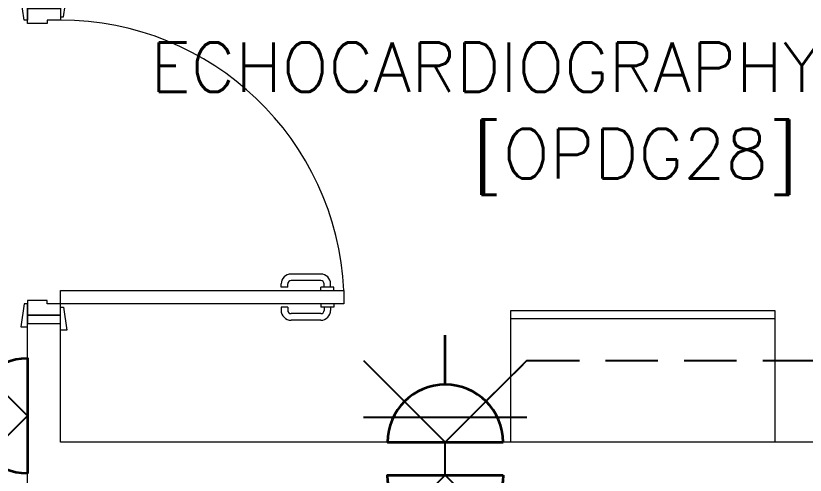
# Model space of a CAD drawing. Header units: inches. Extents: x -12418 to 57169, y -29325 to 19878.
# Drawn here: x 31315 to 33707, y -10317 to -8924 of the extents above; entities that cross this region are included whole.
import ezdxf
from ezdxf.enums import TextEntityAlignment as Align

# ---------------------------------------------------------------- set-up
doc = ezdxf.new("R2010")
doc.units = ezdxf.units.IN
doc.header["$LTSCALE"] = 25
doc.header["$MEASUREMENT"] = 0
doc.linetypes.add('DASHDOT', pattern=[25.4, 12.7, -6.35, 0, -6.35])
doc.linetypes.add('HIDDEN', pattern=[9.525, 6.35, -3.175])
doc.layers.get('0').update_dxf_attribs({"color": 8})
doc.layers.get('Defpoints').update_dxf_attribs({"color": 8})
for name, color, linetype, lineweight in [('00-Ground Floor$0$72_EGR_BASE_TEXT', 252, 'Continuous', 5), ('00-Ground Floor$0$LOADING', 253, 'Continuous', 5), ('00-Ground Floor$0$Walls', 251, 'Continuous', 5), ('00-Ground Floor$0$Wooden Joinery', 251, 'Continuous', 5), ('E-LITE-CLNG-CNDT', 6, 'DASHDOT', 35), ('E-LITE-EXIT-NUMB', 6, 'Continuous', 25), ('E-POWR-FLOR-CNDT', 6, 'HIDDEN', 25), ('E-POWR-WALL @ 100', 4, 'Continuous', 35)]:
    doc.layers.add(name, color=color, linetype=linetype, lineweight=lineweight)
doc.styles.add('00-Ground Floor$0$SIMPLEX', font='SIMPLEX.shx', dxfattribs={"height": 150})
doc.styles.add('DC_Simplex', font='SIMPLEX.shx', dxfattribs={"width": 0.7})

# ---------------------------------------------------------------- blocks, each defined once
blk = doc.blocks.new('00-Ground Floor$0$A$C72370EFE')
at = {"layer": '00-Ground Floor$0$Wooden Joinery'}
for p, q in [((-0.01, -0.04), (-0.02, -0.04)), ((-0.01, -0.03), (-0.01, -0.07)), ((0, -0.03), (-0.01, -0.03)), ((0.04, -0.03), (0.05, -0.03)), ((0.05, -0.03), (0.05, -0.07)), ((0.05, -0.04), (0.06, -0.04)), ((-0.05, -0.07), (-0.05, -0.16)), ((-0.03, -0.07), (-0.03, -0.16)), ((-0.01, -0.06), (-0.02, -0.06)), ((0, -0.07), (-0.01, -0.07)), ((0.04, -0.07), (0.05, -0.07)), ((0.05, -0.06), (0.06, -0.06)), ((0.07, -0.07), (0.07, -0.16)), ((0.09, -0.07), (0.09, -0.16)), ((-0.01, -0.17), (-0.02, -0.17)), ((-0.01, -0.19), (-0.02, -0.19)), ((-0.01, -0.17), (-0.01, -0.19)), ((0.05, -0.17), (0.06, -0.17)), ((0.05, -0.17), (0.05, -0.19)), ((0.05, -0.19), (0.06, -0.19))]:
    blk.add_line(p, q, dxfattribs=at)
for centre, radius, start, end in [((-0.02, -0.07), 0.03, 90, 180), ((0.06, -0.07), 0.03, 0, 90), ((-0.02, -0.07), 0.01, 90, 180), ((0.06, -0.07), 0.01, 0, 90), ((-0.02, -0.16), 0.03, 180, 270), ((-0.02, -0.16), 0.01, 180, 270), ((0.06, -0.16), 0.01, 270, 0), ((0.06, -0.16), 0.03, 270, 0)]:
    blk.add_arc(centre, radius, start, end, dxfattribs=at)
blk = doc.blocks.new('00-Ground Floor$0$A$C5DAD61B4')
at = {"layer": '00-Ground Floor$0$Wooden Joinery'}
for points in [[(80, 959.1), (80, 969.1), (10, 979.1), (10, 959.1)], [(940, 959.1), (940, 969.1), (1010, 979.1), (1010, 959.1)], [(70, 859.1), (70, 849.1), (0, 839.1), (0, 859.1)], [(120, 859.1), (120, 0), (80, 0), (80, 859.1)], [(950, 859.1), (950, 849.1), (1020, 839.1), (1020, 859.1)]]:
    blk.add_lwpolyline(points, close=True, dxfattribs=at)
for points in [[(45, 859.1), (45, 959.1), (20, 959.1), (20, 859.1), (45, 859.1)], [(45, 859.1), (80, 859.1), (80, 899.1), (90, 899.1), (90, 959.1), (45, 959.1), (45, 859.1)], [(975, 859.1), (940, 859.1), (940, 899.1), (930, 899.1), (930, 959.1), (975, 959.1), (975, 859.1)], [(975, 859.1), (975, 959.1), (1000, 959.1), (1000, 859.1), (975, 859.1)]]:
    blk.add_lwpolyline(points, dxfattribs=at)
blk.add_arc((80, 859.1), 860, 272.666, 0, dxfattribs=at)
at = {"layer": '00-Ground Floor$0$Wooden Joinery', "xscale": 999.9999999998854, "yscale": 999.9999999998854, "zscale": 999.9999999998854, "rotation": 180}
blk.add_blockref('00-Ground Floor$0$A$C72370EFE', (120, 0), dxfattribs=at)
blk = doc.blocks.new('00-Ground Floor')
at = {"layer": '00-Ground Floor$0$LOADING'}
for p, q in [((32815.1, -9817.4, 0), (33615.1, -9817.4, 0)), ((32815.1, -10217.4, 0), (32815.1, -9817.4, 0)), ((33615.1, -9817.4, 0), (33615.1, -10217.4, 0)), ((32815.1, -9842.4, 0), (33615.1, -9842.4, 0))]:
    blk.add_line(p, q, dxfattribs=at)
at = {"layer": '00-Ground Floor$0$Walls'}
for p, q in [((31349.5, -10417.4, 0), (31349.5, -9857.4, 0)), ((31349.5, -9857.4, 0), (31449.5, -9857.4, 0)), ((31449.5, -10217.4, 0), (31449.5, -9857.4, 0)), ((35949.5, -10217.4, 0), (31449.5, -10217.4, 0))]:
    blk.add_line(p, q, dxfattribs=at)
at = {"layer": '00-Ground Floor$0$Wooden Joinery', "rotation": 89.99999999999999}
blk.add_blockref('00-Ground Floor$0$A$C5DAD61B4', (32308.6, -9877.4, 0), dxfattribs=at)
at = {"layer": '00-Ground Floor$0$72_EGR_BASE_TEXT', "char_height": 150, "attachment_point": 2, "style": '00-Ground Floor$0$SIMPLEX'}
for s, insert in [('ECHOCARDIOGRAPHY ULTRASOUND ', (33435.7, -9004.7)), ('[OPDG28]', (33192.3, -9267.3, 0))]:
    blk.add_mtext(s, dxfattribs=dict(at, insert=insert))
blk = doc.blocks.new('*U36')
blk.add_line((-1.75, 0), (-3.25, 0))
blk.add_lwpolyline([(0, 1.75, 1), (0, -1.75)], format="xyb", close=True)
at = {"layer": 'Defpoints'}
for p, q in [((-2.475, 2.475), (0, 0)), ((-0.758, -2.475), (-0.758, 2.475)), ((-2.475, -2.475), (0, 0))]:
    blk.add_line(p, q, dxfattribs=at)
at = {"layer": 'E-LITE-EXIT-NUMB', "style": 'DC_Simplex', "width": 0.7, "flags": 8}
blk.add_attdef('TYPE', text='', height=2, rotation=360, dxfattribs=at).set_placement((-2.682, 5.238), align=Align.RIGHT)
blk.add_attdef('CIRCUIT', (2.682, 5.238), '', height=2, rotation=360, dxfattribs=at)
blk = doc.blocks.new('*U32')
blk.add_line((0, -1.75), (0, -3.25))
blk.add_lwpolyline([(-1.75, 0, 1), (1.75, 0)], format="xyb", close=True)
at = {"layer": 'Defpoints'}
for p, q in [((-2.475, -2.475), (0, 0)), ((2.475, -2.475), (0, 0)), ((2.475, -0.758), (-2.475, -0.758))]:
    blk.add_line(p, q, dxfattribs=at)
at = {"layer": 'E-LITE-EXIT-NUMB', "style": 'DC_Simplex', "width": 0.7, "flags": 8}
blk.add_attdef('TYPE', text='', height=2, rotation=360, dxfattribs=at).set_placement((-2.682, 5.238), align=Align.RIGHT)
blk.add_attdef('CIRCUIT', (2.682, 5.238), '', height=2, rotation=360, dxfattribs=at)

msp = doc.modelspace()

# ---------------------------------------------------------------- linework, layer by layer
at = {"layer": 'E-POWR-FLOR-CNDT', "elevation": 0}
for points in [[(32738.8, -10092.7), (32863.5, -9969.9), (35949.5, -9969.9)], [(32616, -10317.4), (32616, -10217.4)]]:
    msp.add_lwpolyline(points, dxfattribs=at)

# ---------------------------------------------------------------- block references
at = {"layer": 'E-LITE-CLNG-CNDT'}
msp.add_blockref('00-Ground Floor', (0, 0), dxfattribs=at)
at = {"layer": 'E-POWR-WALL @ 100', "yscale": 100, "zscale": 100, "rotation": 270}
for name, p, xscale in [('*U32', (31349.5, -10137.4, 0), -100), ('*U36', (32616, -10217.4, 0), 100), ('*U36', (32616, -10317.4, 0), -100)]:
    msp.add_blockref(name, p, dxfattribs=dict(at, xscale=xscale))

doc.saveas('drawing.dxf')
